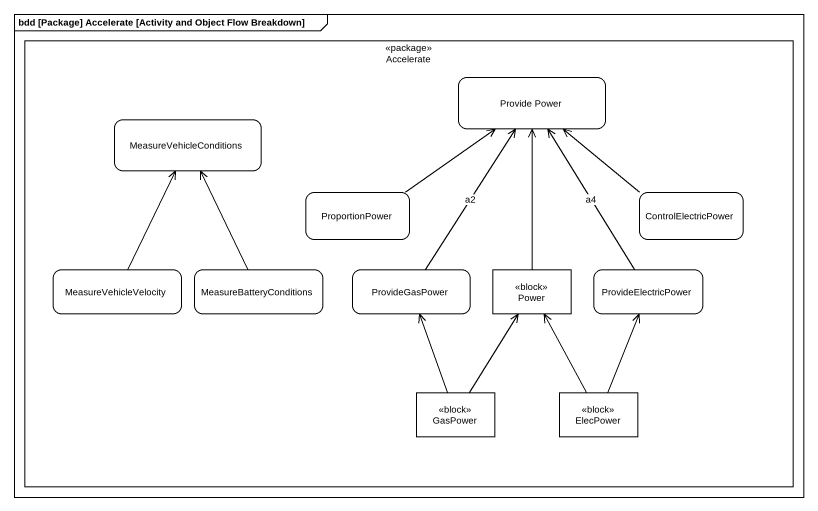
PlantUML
@startuml
mainframe bdd [Package] Accelerate [Activity and Object Flow Breakdown]
hide empty description
state Accelerate <<package>> {
  state "Provide Power" as Provide_Power
  state MeasureVehicleConditions
  state ProportionPower
  state ControlElectricPower
  state MeasureVehicleVelocity
  state MeasureBatteryConditions
  state ProvideGasPower
  state Power <<block>>
  state ProvideElectricPower
  state GasPower <<block>>
  state ElecPower <<block>>
}
ProportionPower -up-> Provide_Power
ControlElectricPower -up-> Provide_Power
MeasureVehicleVelocity -up-> MeasureVehicleConditions
MeasureBatteryConditions -up-> MeasureVehicleConditions
ProvideGasPower -up-> Provide_Power : a2
Power -up-> Provide_Power
ProvideElectricPower -up-> Provide_Power : a4
GasPower -up-> ProvideGasPower
GasPower -up-> Power
ElecPower -up-> Power
ElecPower -up-> ProvideElectricPower
@enduml
